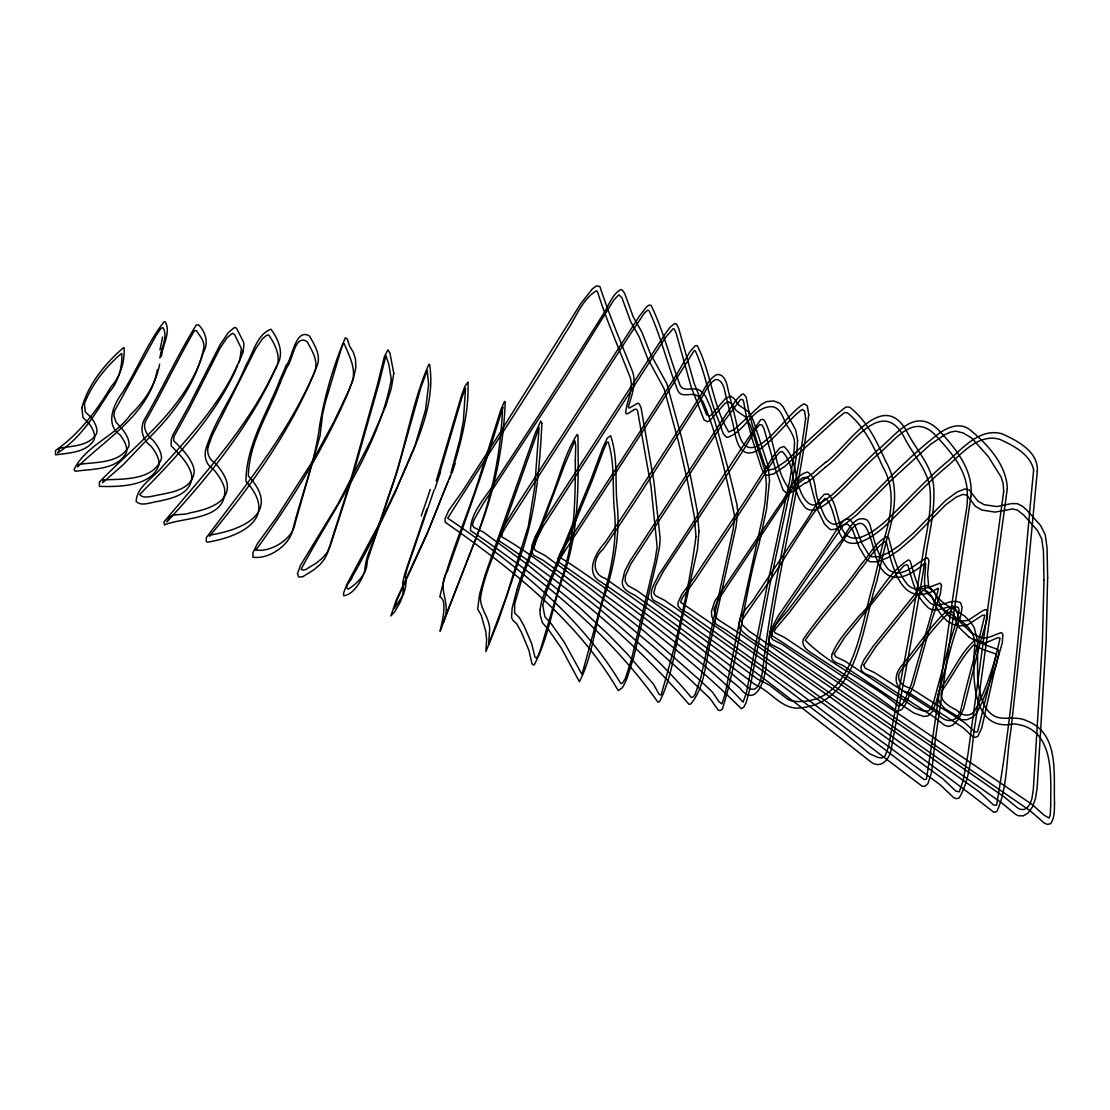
<?xml version="1.0" encoding="UTF-8"?>
<svg xmlns="http://www.w3.org/2000/svg" width="1110" height="1110" viewBox="0 0 1110 1110"><rect width="100%" height="100%" fill="white"/><g stroke="black" fill="none" stroke-linecap="round" stroke-linejoin="round"><path stroke-width="1.5" d="M161.505 356.06C162.532 345.03 171.204 332.195 165.237 321.803L164.072 321.844C147.061 343.129 137.335 369.88 122.336 392.787C113.525 404.415 104.95 424.381 119.88 434.704A1240.106 117.244 18.1 0 1 126.471 452.408C117.174 470.168 92.976 468.753 75.369 471.264L74.009 469.641C85.609 445.318 115.412 436.355 130.661 414.446C145.035 400.988 156.066 383.699 159.618 364.163M159.909 358.169C160.867 348.387 168.429 336.885 163.031 327.644L160.894 328.421L155.858 335.9L114.455 411.144L113.914 415.986L116.023 422.133L122.128 428.946A1240.175 114.441 18.2 0 1 128.843 446.345C119.616 463.8 95.779 461.843 78.491 464.452L77.561 466.908C107.268 437.742 149.309 413.85 157.343 369.561M516.76 590.381L512.14 608.183L511.516 617.41L512.959 620.379L516.816 623.945L521.547 632.617L528.887 650.224L532.12 664.141L534.049 665.084C548.839 637.57 552.6 604.77 563.478 575.618C579.476 530.649 578.407 482.226 577.949 435.217L577.117 434.482C564.199 454.878 558.927 479.645 549.644 501.887L522.463 573.828M239.996 358.752L241.37 348.526L234.793 334.887L232.406 333.236L227.05 337.731L219.933 348.332L189.116 409.049L174.131 436.202L173.535 440.573L178.807 445.776A1659.089 148.49 17.8 0 1 194.25 471.403C192.529 491.466 167.374 492.715 151.82 496.35C147.963 497.044 142.33 498.126 139.68 494.533C174.076 459.498 217.255 414.987 237.582 365.245M444.055 620.212C451.617 601.467 435.814 588.758 447.58 570.998C463.605 524.558 480.935 478.563 495.296 431.554L502.927 407.162L502.539 407.883C500.985 451.062 492.66 494.311 477.231 534.798L443.001 623.279L444.097 620.407M242.327 352.883L243.811 347.194L243.742 342.532L236.458 328.088L234.446 327.45L228.341 332.556L220.127 344.697L188.894 405.871L173.021 434.62L171.287 439.435L171.12 445.79L176.587 451.395A1658.881 152.112 17.7 0 1 191.877 477.425C190.143 497.71 164.946 499.444 149.142 503.246C144.924 504.134 139.374 505.008 136.155 501.442C136.835 486.027 154.04 477.8 162.629 466.366C191.905 433.968 222.916 400.641 239.76 359.695M451.062 472.485L459.901 439.588L463.397 420.884L465.534 388.209L462.135 396.867L439.713 472.971M453.532 466.505C461.913 439.255 469.086 410.575 467.962 382.048L464.91 386.349L461.399 395.784L436.23 480.977M434.163 489.774L407.051 568.917L405.233 576.381L406.135 581.043L405.427 587.842L403.402 594.502L394.189 608.752L396.908 600.094L426.49 535.45L447.829 481.879M426.878 508.866L404.886 573.426L402.68 582.556L403.527 587.592L402.763 594.53L400.668 601.342L394.952 611.416L390.873 615.925L396.048 600.621L428.46 530.233L450.188 476.148M445.415 616.98C430.638 656.912 452.367 601.287 439.837 597C449.203 554.598 468.281 514.554 480.866 472.888L500.929 409.548L504.481 401.501L505.244 401.806C503.51 445.415 495.115 488.941 479.395 529.747L445.596 616.147M286.422 365.19C292.318 358.475 295.496 327.159 309.579 336.108C314.616 345.154 321.317 355.477 317.016 366.009C291.222 429.612 247.072 483.377 206.321 537.67L206.266 541.513L207.709 542.166C242.563 536.255 278.832 517.399 245.976 481.379C246.073 445.485 266.719 413.766 279.442 381.216M287.296 366.605C292.554 361.097 294.816 333.055 307.248 341.838C312.271 351.024 318.861 361.513 314.588 372.141C289.627 432.47 250.846 486.055 209.554 536.227L209.97 534.562L210.775 534.923C244.866 529.456 281.357 511.321 248.349 475.982C248.987 442.723 268.495 413.461 280.122 383.144M825.535 462.495C846.694 448.357 882.367 386.294 907.161 432.109C915.903 449.55 931.29 464.91 933.482 484.945C935.397 506.146 930.666 527.07 927.016 547.813C916.749 614.274 903.817 680.291 891.649 746.419C890.955 756.437 882.838 769.605 871.711 762.556C818.361 720.681 764.721 678.127 709.429 638.486C690.642 625.985 673.631 610.403 653.443 600.26C647.421 592.518 655.469 582.57 658.591 575.091C692.806 523.587 725.954 470.806 760.586 419.871L762.653 419.33L764.249 420.177C775.515 441.294 774.28 468.767 788.572 487.928L795.079 485.75L806.235 477.647M825.271 467.144C845.695 454.184 880.466 392.274 904.261 437.354C912.711 454.448 927.655 469.488 930.013 488.969C931.831 509.435 927.128 529.623 923.645 549.644L910.269 629.772L888.472 746.877L884.975 756.257L882.075 757.908L878.163 757.506L869.713 753.801L843.461 732.212L761.599 670.038L676.115 608.363L664.696 600.371L655.399 595.626L653.776 593.115L655.497 585.955L663.447 571.164L743.256 450.369L756.243 428.682L759.726 424.658L762.001 424.936L763.916 428.488L776.015 470.89L783.202 490.273L786.657 493.173L788.96 493.159L794.274 490.731L805.569 482.559M814.407 471.694L817.168 469.516M633.949 409.743L628.26 413.447L626.65 413.891L625.61 412.795C626.706 399.961 635.364 387.182 628.898 374.25C618.201 346.806 606.268 319.486 597.444 291.486L596.334 290.82C581.793 299.672 575.729 318.265 566.155 331.876C528.221 394.702 486.541 456.474 447.705 518.231C513.181 562.562 579.6 614.579 620.837 683.607L622.613 682.941L625.221 678.696L631.146 660.672L655.067 560.175L657.148 546.966L651.043 486.832L637.584 410.839A24.586 6.299 -68.1 0 0 633.949 409.743M788.003 699.48L769.535 685.231L757.478 679.042L659.506 606.587L636.668 590.423L627.705 585.456L625.249 581.349L625.305 576.256L630.73 564.046L725.441 419.469L740.55 399.433L742.743 399.656L743.603 401.431L746.683 418.234L752.053 438.547L761.03 466.713L763.208 472.18L766.455 475.371L773.684 473.901L784.798 466.394L834.345 420.926L844.488 412.615L847.305 412.767C864.634 426.462 873.861 446.914 882.658 466.547C896.464 489.954 890.928 517.302 883.366 541.749L873.625 582.625C860.153 625.429 854.825 708.319 791.874 701.09A201.798 72.303 -70.2 0 1 788.031 699.425M970.57 632.006L960.982 622.946L955.654 608.918L952.338 606.143C932.289 622.405 917.984 646.214 901.251 666.264C892.815 675.962 894.591 690.267 908.493 692.501L962.8 727.48L972.887 736.707L975.315 737.401L977.924 736.235L981.726 728.035L994.962 668.9L1002.33 642.537L1002.885 634.351L1001.428 632.589C993.2 634.754 984.82 641.691 976.259 635.239A253.413 113.539 -65.8 0 1 970.515 632.117M968.586 636.599L958.651 627.136L953.282 612.942L950.937 610.875C932.553 627.483 918.289 649.475 902.333 668.803C894.174 677.239 900.39 686.091 910.311 687.992L964.826 722.763L974.733 731.795L977.508 731.851C985.347 700.937 992.826 669.274 1000.054 638.208L998.14 637.556L985.25 643.037L974.386 639.943A259.088 116.092 -65.8 0 1 968.517 636.765M701.617 392.066C695.373 384.24 682.123 394.91 679.306 383.089C669.691 357.281 663.086 329.878 651.057 305.347L649.183 305.097L646.908 306.485L639.388 316.156L514.568 508.935L501.221 530.608L498.82 538.267L499.347 541.014C568.431 586.552 634.684 641.219 688.908 704.24L690.531 704.212C705.766 686.327 705.336 660.089 711.413 638.208L736.041 526.667L737.748 511.419L736.887 504.217L728.909 471.694L718.114 432.317L710.761 407.883L705.571 396.312A179.14 53.849 -66.6 0 0 701.631 392.052M967.337 495.185C967.962 470.668 950.438 451.326 934.814 434.551C912.739 412.282 894.452 441.489 877.857 454.462C860.583 469.419 846.389 487.678 828.573 502.011C821.761 507.395 809.551 515.512 803.321 504.981C790.625 489.649 796.203 465.187 782.106 451.437L779.456 452.325L775.696 456.862L745.767 503.801L695.803 579.101L682.428 597.624L680.555 602.272C763.111 658.535 844.863 718.517 924.255 779.664L926.434 779.137C940.378 689.476 951.659 598.887 966.519 509.199A62.049 24.586 -68.2 0 0 967.351 495.171M814.31 472.263A292.804 105.256 -67.6 0 1 806.124 478.16M825.576 462.26A322.885 114.649 -67.2 0 1 817.21 469.294M813.686 477.508A298.243 107.573 -67.7 0 1 805.388 483.447M819.444 472.499A317.432 113.567 -67.5 0 1 813.769 476.995M825.243 467.352A332.611 118.187 -67.3 0 1 819.471 472.25M430.291 489.357A352.356 42.43 -68.1 0 1 421.231 515.928M455.086 463.591A249.5 16.012 -63.4 0 1 452.048 472.721M440.559 471.792A359.682 48.091 -67.6 0 1 434.995 488.691M452.505 469.766A241.175 15.637 -63.5 0 1 449.564 478.674M516.691 590.451A46.273 8.394 -69.3 0 1 522.421 573.801M243.201 351.176A112.804 4.704 -63.2 0 1 241.203 356.976M240.773 357.212A106.13 4.454 -63.5 0 1 238.858 362.79M287.199 366.425A130.106 26.016 -69.1 0 1 280.053 382.881M286.338 365.065A125.763 25.821 -69.1 0 1 279.401 381.021M162.615 347.527A240.925 9.185 -81.2 0 1 160.659 356.352M162.615 336.968A247.544 8.713 -81.1 0 1 159.937 349.983M1033.646 469.988C1022.601 581.682 1015.747 694.915 996.516 805.361L993.408 804.93L979.603 792.068L893.508 730.838L749.195 631.202L742.271 624.805L741.383 621.073L756.854 598.554C781.371 566.96 799.908 529.206 824.827 498.487L826.034 498.765C838.203 511.03 833.374 549.297 858.71 542.582C868.034 539.751 875.887 533.744 883.31 527.666C905.496 507.45 925.005 484.432 948.315 465.395C962.231 452.977 979.103 433.122 999.93 439.407C1013.361 445.485 1030.538 454.503 1033.646 469.988M1043.955 580.377L1042.415 642.163L1033.299 789.89L1031.898 798.714L1029.816 804.209L1027.333 807.65L1024.197 809.509L1020.312 809.384L1017.912 808.136L1004.175 796.911L933.108 747.502L782.37 644.48L772.74 639.651L771.062 637.182L772.824 630.313L778.845 619.102L843.531 524.794L847.624 524.156L852.383 529.428L859.431 547.771L866.258 559.079L869.962 561.715L877.025 561.854L887.722 557.733L898.989 550.102L913.405 537.559L945.623 504.897L956.126 497.141L963.05 494.394L966.893 495.185L975.315 506.229L982.072 510.1L995.087 512.098L1012.722 508.949L1017.509 510.156L1023.822 515.151L1037.517 530.552L1041.777 539.016L1043.456 551.115L1043.955 580.377M1047.632 577.519L1046.133 639.804L1037.101 788.294L1035.352 799.103L1032.245 807.275L1028.054 813.047L1023.323 815.878L1018.217 815.725L1015.497 814.282L1001.678 802.877L885.086 721.139L780.51 649.17L770.798 644.216L768.564 640.72L769.979 631.84L777.93 616.327L826.173 546.273L838.993 526.057L843.919 520.396L846.07 519.175L849.566 519.383L854.769 525.03L861.943 543.498L868.547 554.389L871.863 556.734L878.301 556.818L888.513 552.822L899.239 545.523L913.322 533.244L945.637 500.43L956.764 492.16L964.59 489.052L969.252 489.996L977.938 501.193L984.195 504.703L996.794 506.562L1011.501 503.593L1017.301 503.662L1022.255 506.077L1026.597 509.892L1040.528 525.418L1045.204 534.701L1047.077 547.924L1047.632 577.519M99.442 481.99L99.442 486.36C119.145 486.957 151.904 486.652 159.105 464.507A1422.534 132.798 17.9 0 0 150.974 446.123C142.177 439.921 139.194 427.6 145.16 418.234C162.934 387.543 177.739 354.811 196.331 324.869L198.676 324.911C205.877 332.445 208.874 343.032 203.255 352.73C186.327 407.606 137.709 442.682 99.442 481.99M575.313 460.303C575.327 500.527 574.883 541.583 561.147 579.892L540.972 647.949L538.197 655.927L536.255 657.939L534.909 657.037L531.607 643.439L524.142 626.137L519.341 617.59L514.638 612.956L514.624 604.173L521.672 579.739L564.269 465.645L574.869 440.837L575.688 445.804L575.313 460.303M808.76 414.71C798.132 497.391 775.987 578.768 766.288 661.81C766.566 675.144 757.02 710.414 740.037 688.172C695.429 650.737 649.225 614.815 601.12 582.001C584.068 573.26 595.945 552.197 605.325 542.138C636.543 495.518 666.805 448.26 697.122 401.057C703.407 392.219 706.834 379.911 716.838 374.542C722.79 373.598 726.023 380.494 727.092 385.309C730.186 399.392 734.487 413.184 737.331 427.322C747.238 480.81 785.561 412.642 804.209 403.804L807.275 405.844L808.76 414.71M805.666 418.373C795.051 498.473 773.92 577.422 764.124 657.855C762.861 667.332 761.446 702.047 744.352 684.37C700.049 646.298 652.68 611.596 604.784 578.171C590.978 573.745 593.6 557.026 603.063 549.311C635.933 501.581 666.583 452.339 698.079 403.707C703.823 395.812 706.737 384.698 715.437 379.523C720.751 378.926 723.415 385.198 724.4 389.457C727.48 403.527 731.74 417.318 734.556 431.443C744.144 486.166 783.924 420.621 802.377 409.437L804.472 410.894L805.666 418.373M367.063 561.577C367.701 572.94 357.531 583.402 348.221 589.133C343.24 586.968 352.245 579.989 352.356 576.687C368.159 549.159 381.979 520.534 395.507 491.841C411.81 451.631 436.549 408.688 429.584 364.344L428.696 364.663C411.213 404.817 405.483 449.245 390.415 490.44L377.886 527.708C374.306 541.971 365.232 555.902 364.871 570.554C362.013 579.864 353.937 594.766 343.614 595.709L343.545 593.17L346.653 584.776L381.354 519.841L397.394 486.596L414.876 445.915L425.477 410.187L428.64 384.407L427.225 370.407L420.801 387.654L397.061 471.986L367.063 561.577M695.984 536.519C688.852 589.854 676.254 643.189 661.116 694.846L659.271 694.61L653.499 684.19L627.275 653.943L608.738 634.851L579.545 607.503L527.597 564.629L483.405 532.106L473.831 527.389L472.416 524.947L474.012 519.827L482.947 504.176L565.587 377.664L613.913 299.922L618.839 294.802L621.961 297.799L630.688 321.72L639.235 336.913L647.768 358.71L664.071 388.653L678.571 442.099L687.562 481.282L694.333 516.511L695.984 536.519M698.981 531.371L697.413 549.658L680.694 625.36C674.367 650.751 671.703 677.946 659.659 701.423L657.952 702.228C609.154 633.102 540.348 577.464 470.487 530.538C470.473 511.058 487.692 495.698 496.836 479.312C532.523 425.061 567.876 370.573 602.355 315.559C608.308 307.026 611.374 295.246 620.518 289.613L622.169 289.988L624.528 293.137L633.297 317.002L641.844 332.084L650.391 353.729L666.805 383.602L681.373 436.84L690.448 475.857L697.26 510.961L698.981 531.371M1054.5 802.558C1054.333 809.676 1054.889 817.446 1050.698 823.62L1047.424 824.439L1044.316 823.12L1029.927 810.564C944.263 751.983 858.529 691.655 771.825 635.475L771.658 632.381L775.293 625.263L788.877 609.154L838.661 543.622C846.597 536.102 852.841 513.222 866.743 519.896A41.126 16.428 -68.8 0 1 870.24 525.668C874.042 540.875 878.218 556.734 888.166 569.222C901.57 580.391 915.375 563.242 926.822 557.858L928.307 558.871L928.89 561.16L927.585 574.3L928.792 587.912L933.441 591.297L937.867 597.707L944.221 603.562L964.632 616.05L970.584 622.1L974.178 627.511L977.48 640.706L977.633 679.389A142.149 66.503 -68.6 0 0 980.199 693.375C982.6 703.657 987.733 715.173 999.083 717.754C1008.268 719.28 1017.995 716.38 1026.805 720.834C1059.786 733.266 1053.404 774.419 1054.5 802.558M1050.684 804.986L1050.31 814.976L1049.005 818.001L1043.622 814.837L1032.439 804.708L913.253 723.72L784.409 637.362L774.946 632.825L774.183 631.257L775.848 628.399L789.265 612.54L839.257 546.828C862.553 507.7 866.535 522.408 875.554 555.527C884.601 586.399 904.886 580.405 925.074 563.075L925.657 563.478C925.518 572.58 923.34 582.029 925.574 591.144C927.891 595.043 932.955 596.486 934.467 601.287C948.259 617.812 978.618 621.433 974.413 649.641C972.735 676.559 971.638 732.378 1013.652 723.9C1054.791 727.563 1050.795 774.974 1050.684 804.986M103.313 479.825L102.564 482.725L123.46 464.507L143.634 443.251C171.051 417.083 195.624 385.919 203.727 348.193C205.142 341.311 199.745 335.942 196.415 330.655L194.514 330.572C177.461 359.737 162.906 390.803 146.034 420.274C141.844 427.669 147.325 435.897 153.222 440.392A1422.548 129.62 18 0 1 161.477 458.472C153.721 480.519 123.154 479.09 103.313 479.825M489.413 632.839L488.608 644.397L506.007 597.457L528.36 526.168L534.715 487.096L539.058 427.475L500.124 537.032C493.326 556.582 484.473 575.604 480.741 596.07C478.785 608.946 491.688 618.978 489.413 632.839M622.557 580.225C620.754 588.522 628.676 592.296 634.781 595.21C675.712 623.973 715.367 654.484 755.23 684.69C770.007 690.725 779.928 707.223 796.397 708.125C858.599 705.821 861.957 626.553 876.678 581.682L886.474 540.598C894.313 514.832 900.182 485.93 885.697 461.288C876.775 441.447 867.257 420.856 849.608 407.162L845.889 406.995L838.008 413.336L785.436 461.483L774.752 468.725L768.495 470.085L764.707 465.104L756.423 440.004L749.389 414.21L746.225 397.2L743.534 393.939L741.452 394.633L736.776 399.336L724.761 416.361L629.981 561.077L624.68 571.345L622.557 580.225M628.454 406.496L628.87 408.036L629.953 407.731L637.598 403.305L639.152 403.735L641.039 407.634L653.887 481.296L660.117 537.948L659.659 546.078L656.329 562.548L633.574 657.772L627.136 677.919A15.054 2.498 -69.3 0 1 622.169 687.867L618.228 690.628C577.63 620.282 510.336 567.876 445.165 522.2L445.027 518.814L448.648 510.614L462.648 490.911L496.281 438.644L580.835 303.529L592.324 288.933L596.5 285.853L599.83 286.449C608.96 314.366 620.684 341.783 631.59 369.186C637.14 381.535 632.048 394.452 628.454 406.496M541.902 423.298C539.613 468.545 535.88 514.416 519.993 557.22L498.113 621.503L485.861 651.612L486.638 639.762L485.778 631.534L481.213 615.19L477.661 608.974L479.645 593.878L485.139 574.8L535.228 433.219L540.75 421.065L541.902 423.298M794.469 444.333L793.581 456.931L789.515 481.671L766.816 587.44L746.517 692.279L743.103 702.2C715.95 672.383 681.471 647.907 649.947 622.141C620.906 600.01 591.228 576.839 560.606 557.747C604.77 489.33 650.668 420.01 694.055 350.815L695.193 350.649C705.488 372.502 708.832 398.323 718.711 420.787L723.387 434.052L726.772 437.465C744.81 432.817 752.053 406.773 771.755 406.621C779.553 407.453 782.383 415.501 784.978 421.703C788.461 429.112 795.218 435.467 794.469 444.333M797.618 440.379L796.661 454.087L793.511 474.358L769.716 585.608L749.347 690.767L746.239 702.38L743.811 707.125L741.341 708.707C686.563 654.067 621.558 605.824 558.136 561.618L558.011 558.33L561.563 550.352L575.244 531.218L642.066 428.446L676.573 374.597L689.976 351.69L695.124 345.862L697.177 345.543C711.038 372.114 712.814 406.51 728.798 431.998L734.64 429.306L761.474 404.304L766.746 401.57L773.864 400.988L779.9 403.346L783.049 406.732L795.745 430.083L797.618 440.379M393.786 373.348L391.331 388.181L385.808 405.899L370.56 441.003L337.787 504.204L300.408 565.49L297.452 573.842L298.604 576.95L302.669 576.798L313.533 570.013L319.888 564.74L324.467 559.176L327.381 553.363L349.789 483.238L377.109 386.03L384.324 356.796L387.876 349.955L389.929 353.022L393.786 373.348M540.029 609.612L540.195 615.051L542.388 622.738L548.812 630.036L561.438 648.295L579.378 681.693C593.628 654.512 594.904 621.364 605.713 592.643C614.038 564.837 619.88 536.102 617.424 506.895C614.538 483.585 618.52 458.111 610.556 435.703L607.267 438.145L602.674 448.01L590.631 480.366L545.399 590.326L541.569 601.356L540.029 609.612M542.679 605.269L544.913 616.771L551.281 623.82L564.033 641.816L581.987 674.464L603.299 596.334C611.457 569.194 616.994 541.125 614.607 512.626C611.998 489.357 615.439 464.327 608.155 441.835L606.809 442.682L603.993 448.884L591.963 481.213L546.647 591.394L542.679 605.269M391.303 379.384C378.413 448.87 333.069 509.018 301.115 569.263L303.252 570.165L305.527 569.652L316.281 563.089L322.566 557.969L327.089 552.572L329.947 546.869L351.745 479.34L379.148 382.853L385.905 355.616L388.764 363.997L391.303 379.384M734.667 516.164L733.183 529.331L700.909 677.336L695.193 694.125L693.431 696.747L691.28 697.496C664.737 664.848 632.034 636.89 600.066 609.404C568.348 584.124 536.588 556.956 501.706 536.796L502.594 532.536L506.229 526.251L630.133 334.401L644.48 312.964L647.657 310.259L648.878 310.425C660.894 335.844 667.207 364.052 677.724 390.318C681.734 399.767 693.361 390.04 699.189 397.588A171.731 51.643 -66.7 0 1 702.991 401.654C718.461 437.992 726.356 477.688 734.667 516.164M941.46 585.15L940.364 593.67L931.637 620.851L913.655 685.231L905.538 704.392L901.528 709.706L897.144 711.371C871.808 692.224 844.419 674.616 817.654 657.064C811.729 652.722 800.796 648.379 803.265 639.346C820.914 613.497 842.906 590.367 860.944 564.574C869.491 555.43 875.54 541.971 887.057 536.643L888.666 537.809C892.704 553.266 896.228 569.527 906.038 582.75C914.404 594.835 929.986 586.76 940.212 583.152L941.46 585.15M295.163 523.115C292.929 538.725 271.561 552.267 256.271 550.088L256.049 549.422L255.744 550.227C288.378 505.494 317.918 458.277 341.325 408.008C344.586 400.779 348.013 393.592 350.51 386.044C358.017 371.017 349.65 357.184 344.225 343.642L343.073 344.031L341.311 348.679L325.202 402.833L322.58 414.28L320.041 435.814L295.163 523.115M319.708 425.033C315.517 460.955 301.282 495.143 292.679 530.122C289.349 545.385 268.551 559.787 252.941 557.164L252.927 552.641L257.534 543.498L276.612 517.371L311.577 462.801L333.888 421.8L349.511 388.888L353.479 378.274L355.769 367.91L355.588 359.654L353.452 352.48L349.567 346.056L347.319 339.063L345.446 337.69C333.486 365.093 324.897 395.368 319.708 425.033M938.491 588.883L911.268 684.648L904.109 701.659L901.473 705.197L898.698 706.21C870.254 681.429 831.515 666.819 805.25 640.22C822.038 616.674 842.268 594.918 859.057 571.081C867.618 561.285 874.333 548.284 885.364 541.416L886.404 542.179C892.454 567.973 902.458 610.75 938.061 588.189L938.491 588.883M766.413 484.681L765.04 502.261L762.556 517.329L738.386 627.011L725.163 693.916L721.888 703.948L719.113 701.867L712.481 692.113L701.215 681.457L645.271 632.187L589.535 588.023L544.843 555.375L535.617 550.588L533.952 548.035L535.519 540.847L543.331 526.043L665.611 337.343L673.132 328.685L674.242 329.018L676.059 332.875L691.266 387.348L704.017 419.816L707.542 421.744L710.164 420.315L724.913 403.416L728.535 401.778L731.212 403.596L736.291 410.603L746.114 417.36L750.596 425.962L765.081 470.862L766.413 484.681M769.521 480.575L766.524 509.518L759.018 543.997C743.464 598.068 739.135 655.413 722.43 708.957L720.015 710.678L718.156 709.998L709.914 698.343L687.562 677.128L654.151 647.255L620.823 619.38L565.226 576.409L542.943 560.203L533.633 555.291L531.454 551.753L531.773 545.995L535.256 536.463L542.568 523.046L664.946 334.29L670.038 327.242L674.741 323.523L676.517 324.037L678.751 328.602L693.986 382.839L706.557 414.654L709.248 416.167L711.08 415.154L725.649 398.393L730.574 396.145L733.765 398.24L738.774 405.108L748.695 411.824L753.468 420.856L768.064 465.673L769.521 480.575M970.931 496.447L935.605 737.72L931.54 772.31L927.918 783.688L924.908 786.296L922.216 786.268L799.505 693.209L711.191 629.412L688.172 613.247L680.638 609.279L678.057 605.963L678.016 602.647L681.582 594.807L695.151 575.965L744.99 500.818L774.96 453.796L779.914 447.871L783.868 446.484C799.464 460.262 792.665 486.777 807.247 502.053C814.976 510.003 825.063 499.569 831.737 495.157C848.97 479.992 863.594 462.079 881.062 447.15C899.031 431.415 916.152 407.079 939.393 430.833C955.96 448.912 973.567 470.127 970.931 496.447M81.862 407.606L82.986 417.429L88.592 422.993A1092.504 104.257 18.3 0 1 94.003 440.101C86.178 452.589 68.876 452.949 55.625 454.85L55.5 450.563C78.935 434.121 96.445 411.158 111.069 386.696C120.629 376.11 124.736 361.832 124.154 347.888L123.404 347.749C105.117 363.539 88.453 384.074 81.862 407.606M84.318 403.985L85.303 411.865L90.84 417.207A1092.615 101.773 18.4 0 1 96.376 434.024C88.703 446.345 71.97 445.845 59.038 448.315L59.08 451.284L57.637 452.825C80.53 438.464 94.752 414.807 108.96 392.593C118.423 381.951 122.267 367.701 121.864 353.799L121.226 353.66C105.519 367.146 91.686 384.573 84.318 403.985M863.691 665.223L865.106 668.123L874.902 672.813L936.632 712.648C945.47 724.317 957.972 723.373 961.26 708.013C968.517 676.92 977.785 645.978 984.806 615.051L982.253 615.384L966.768 625.388L959.498 625.901L953.018 624.319L947.288 621.114L942.279 616.244L937.964 610.084L931.332 595.557L927.488 591.45L923.326 590.27L917.79 594.696L875.693 646.95L863.691 665.223M996.086 655.413C990.675 674.45 983.932 694.083 974.4 711.482C968.947 717.504 961.316 715.478 956.612 710.067C949.508 706.737 937.645 699.938 941.988 690.517C953.171 675.81 960.941 657.675 973.872 644.771C980.421 649.128 988.261 651.181 995.587 653.846L996.086 655.413M998.931 652.513L995.809 666.347L981.975 702.547L976.786 712.967L972.721 717.143L966.935 719.696L961.274 719.71L956.362 715.575L945.026 708.874L939.851 702.796L938.269 698.717A8.977 3.982 -70.2 0 1 940.364 688.783C952.408 673.118 960.205 653.055 974.941 640.095C982.072 644.272 990.425 646.464 998.029 649.669L998.931 652.513M861.304 666.042C859.376 673.492 868.533 674.505 873.112 677.294L934.634 717.421L944.554 725.288L948.731 726.481L952.727 725.107L958.541 719.28L963.633 708.749L979.617 644.882L987.303 618.423L987.525 610.556L985.555 609.626L982.891 610.639L967.767 620.532L961.024 621.017L954.822 619.533L949.341 616.508L943.042 610.028L934.87 593.17L930.901 588.258L926.323 585.511L922.285 586.566L917.387 591.186L872.973 646.492L863.76 660.075L861.304 666.042M1037.281 471.5L1024.169 610.583L1010.849 730.658C1006.09 757.367 1008.144 786.615 996.919 811.41L993.852 812.34C917.984 752.733 836.76 698.245 757.519 642.537C751.151 638.847 745.115 634.587 740.134 629.148C735.181 616.022 750.637 605.949 756.188 595.404L806.249 520.909L819.194 499.986L824.161 494.394L828.018 493.95C840.991 505.633 835.136 543.622 859.875 537.517C868.839 534.77 876.373 528.957 883.518 523.101C905.593 502.885 925.046 479.922 948.273 460.914C962.772 447.857 980.449 427.447 1002.191 433.871C1017.551 440.823 1038.863 451.812 1037.281 471.5M1003.69 491.369L968.087 753.385L963.175 780.566L959.29 791.777L955.96 791.18L942.862 778.804L829.309 696.4L739.343 633.241L718.669 620.004A45.76 17.149 -70 0 1 715.478 615.884L713.966 609.404L717.643 600.746L793.386 487.373L797.563 481.948L802.821 477.716L807.067 477.231L809.259 479.381L817.237 509.157L824.494 524.031L829.642 529.123L831.779 529.734L836.787 528.804L845.293 523.878L856.754 514.804L891.538 479.95L930.471 444.416L945.276 434.468L950.84 431.998L955.932 431.193L963.036 432.914L971.694 438.048L988.358 456.626L1001.192 477.217L1003.176 483.544L1003.69 491.369M1007.311 488.497L975.621 721.139C970.861 746.641 972.443 775.404 959.082 798.076L956.223 798.659L953.532 797.521L940.309 784.895L886.071 744.727L774.058 663.808L725.718 629.897L716.741 624.652L714.105 621.794L711.801 616.369L711.441 611.471L714.701 601.412L779.942 504.44C788.488 493.659 792.901 476.148 807.386 472.027C817.432 477.286 813.755 493.02 819.013 502.233C822.371 510.212 825.188 523.934 835.566 524.433C847.443 520.146 856.656 510.697 865.314 501.831C888.541 478.965 911.033 454.933 936.965 435.078C946.067 427.697 959.401 421.509 970.001 429.792C987.581 444.43 1006.368 464.41 1007.311 488.497M834.276 653.818L835.594 656.718L845.279 661.324L915.847 708.166L923.353 710.969L928.501 710.997L930.985 708.693L933.482 702.574L949.813 642.44L957.93 616.563L959.096 610.181L958.332 607.531C947.718 602.633 934.745 616.91 925.948 605.366C915.029 594.724 912.101 579.281 907.911 565.379L906.828 564.601L903.887 565.767L890.511 580.586L844.516 637.612L834.276 653.818M831.959 654.47C829.725 661.962 838.869 663.1 843.489 665.82L913.891 713.05L923.673 716.436L927.821 715.964L932.289 711.718L935.924 703.032L952.338 642.524L960.566 616.244L962.079 607.669L960.705 602.896C950.188 596.805 937.062 612.068 928.14 600.815C917.124 590.284 914.668 574.716 910.144 561.022L908.521 559.87C887.376 572.788 876.428 599.497 858.585 616.549C848.997 628.579 837.675 639.971 831.959 654.47M205.627 449.938C204.101 457.306 206.418 465.243 213.231 468.975A1963.854 175.796 17.5 0 1 224.581 488.733C227.342 520.215 184.676 516.774 164.46 524.85L163.864 522.047C204.809 473.165 249.708 425.463 276.251 366.48C284.826 354.437 278.832 339.702 270.951 329.212C256.771 334.526 253.205 353.299 245.962 365.19C234.501 394.272 214.535 419.913 205.627 449.938M208.028 446.997C206.613 453.643 209.596 460.067 215.451 463.286A1963.937 171.606 17.6 0 1 226.94 482.739C231.005 503.468 204.712 510.087 189.394 512.973C184.787 515.734 169.358 512.515 168.359 519.411L166.902 521.811C209.082 476.162 249.084 426.906 275.016 370.032C282.398 358.475 275.488 344.96 268.745 334.984L266.608 335.373L262.584 338.633L255.772 348.623L212.26 435.425L208.028 446.997"/></g></svg>
